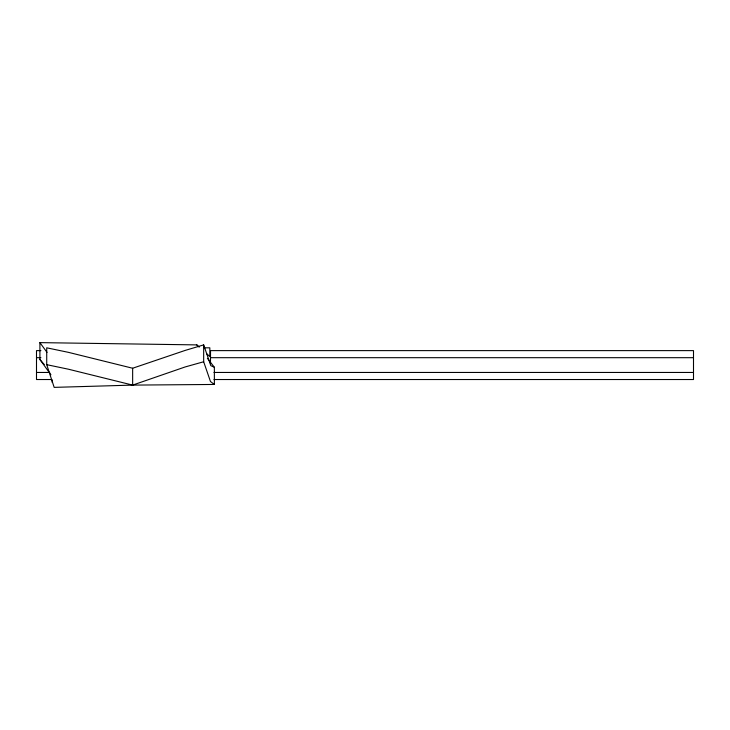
<?xml version="1.0" encoding="UTF-8"?>
<svg xmlns="http://www.w3.org/2000/svg" width="730" height="730" viewBox="0 0 730 730"><rect width="100%" height="100%" fill="white"/><g stroke="black" fill="none" stroke-linecap="round" stroke-linejoin="round"><path stroke-width="1.09" d="M46.72 364.671L68.447 369.216L132.65 385.102L185.183 366.944L203.67 361.761L203.67 344.898L185.183 350.409L132.65 368.239L68.447 352.353L46.72 347.818L46.72 364.671L54.175 387.374L132.65 385.102L214.364 384.454L214.364 367.272L207.366 358.32M50.936 374.8L39.904 359.488L39.904 342.625L196.854 344.898L199.29 347.088M204.245 347.818L209.829 347.818L209.829 356.568L206.59 353.649M40.907 350.619L36.5 350.619L36.5 379.527L51.912 379.527M36.5 357.691L40.907 357.691M210.541 357.691L693.5 357.691M36.5 372.455L49.713 372.455M213.963 372.455L693.5 372.455M213.963 379.527L693.5 379.527L693.5 350.619L210.541 350.619L210.477 363.476M214.364 367.272L210.806 365.648L203.67 344.898M214.364 384.454L210.477 381.534L203.67 361.761M39.904 359.488L44.256 364.526M196.854 344.898L198.259 346.686M39.904 342.625L47.039 352.398M132.65 368.239L132.65 385.102M52.232 380.321L52.232 382.511"/></g></svg>
